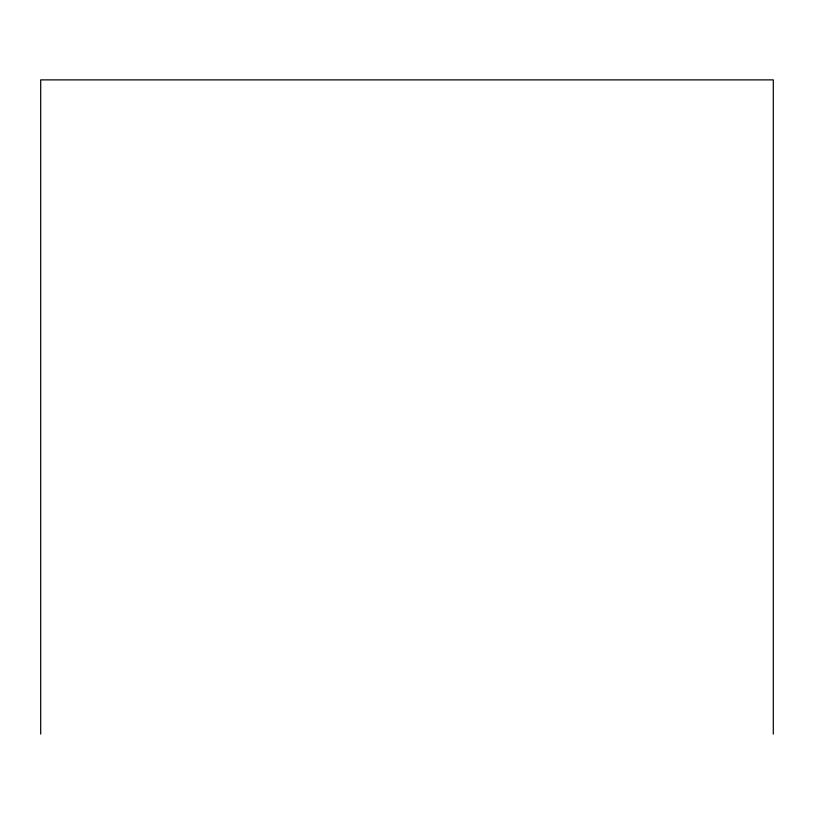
<?xml version="1.0" encoding="UTF-8"?>
<svg xmlns="http://www.w3.org/2000/svg" width="814" height="814" viewBox="0 0 814 814"><rect width="100%" height="100%" fill="white"/><g stroke="black" fill="none" stroke-linecap="round" stroke-linejoin="round"><path stroke-width="1.22" d="M773.3 734.116L773.3 79.884L40.7 79.884L40.7 734.116"/></g></svg>
